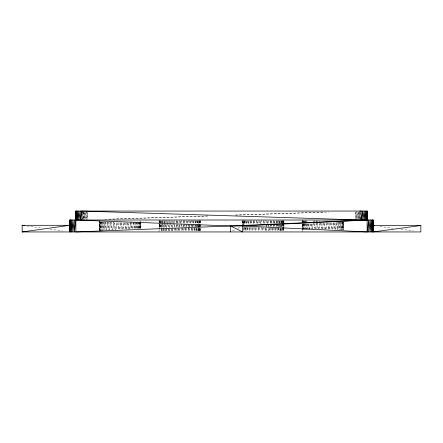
<?xml version="1.0" encoding="UTF-8"?>
<svg xmlns="http://www.w3.org/2000/svg" width="443" height="443" viewBox="0 0 443 443"><rect width="100%" height="100%" fill="white"/><g stroke="black" fill="none" stroke-linecap="round" stroke-linejoin="round"><path stroke-width="0.33" stroke-dasharray="2.21 1.66" d="M99.393 230.62L99.509 221.334L99.525 230.62M140.664 221.998L140.586 228.627L140.32 221.998M242.714 224.651L242.764 220.669L242.77 224.651M283.897 223.322L283.802 230.62L283.786 223.322M283.902 222.663L283.93 220.669L283.935 230.62M302.342 229.291L302.408 223.986M302.447 220.669L302.414 223.322L302.336 220.669M99.609 230.62L100.14 221.998M140.01 228.627L140.42 221.998M159.912 220.669L159.375 229.291L159.087 220.669L159.214 229.291M199.571 230.62L200.186 220.669M243.224 224.651L243.473 220.669M283.132 230.62L283.581 223.322L283.885 230.62M283.747 220.669L283.492 222.663M302.951 223.986L302.624 229.291L302.458 223.986L302.458 229.291M302.99 223.322L303.156 220.669L303.195 223.322M342.86 229.956L343.353 221.998M82.498 213.122L82.592 211.743M360.408 219.318L360.502 217.939M83.45 212.335L82.636 220.01L82.636 211.743M359.483 219.368L360.231 212.335M100.411 230.62L101.353 221.998M138.858 228.627L139.584 221.998M160.46 227.303L161.186 220.669M198.326 230.62L199.416 220.669M243.656 230.62L244.021 227.303M244.381 223.986L244.746 220.669M281.886 230.62L282.684 223.322M282.756 222.663L282.977 220.669M303.488 229.291L304.07 223.986M304.142 223.322L304.43 220.669M341.647 229.956L342.517 221.998M83.672 219.368L84.641 212.335M358.271 219.368L359.24 212.335M101.779 230.62L103.103 221.998M137.169 228.627L138.188 221.998M161.462 230.62L161.667 229.291M161.767 228.627L162.996 220.669M196.548 230.62L198.182 220.01M245.023 230.62L245.533 227.303M246.042 223.986L246.557 220.669M280.109 230.62L281.637 220.669M304.911 229.291L305.731 223.986M305.831 223.322L306.24 220.669M339.897 229.956L341.121 221.998M84.923 219.368L86.053 212.335M356.742 220.01L357.972 212.335M86.368 219.368L87.581 212.335M355.197 220.01L356.521 212.335M103.8 229.956L105.34 221.998M134.982 228.627L136.272 221.998M163.356 230.62L163.611 229.291M163.738 228.627L165.283 220.669M194.283 230.62L196.216 220.669M246.917 230.62L247.559 227.303M248.202 223.986L248.972 220.01M277.844 230.62L279.129 223.986M279.262 223.322L279.777 220.669M306.855 229.291L307.885 223.986M337.66 229.956L339.2 221.998M106.182 229.956L108.003 221.998M132.368 228.627L133.886 221.998M165.715 230.62L166.02 229.291M166.169 228.627L167.991 220.669M191.603 230.62L193.873 220.669M249.276 230.62L250.035 227.303M250.793 223.986L251.702 220.01M275.158 230.62L276.676 223.986M276.831 223.322L277.434 220.669M309.264 229.291L310.477 223.986M334.997 229.956L336.818 221.998M108.967 229.956L111.01 221.998M129.229 229.291L131.1 221.998M168.484 230.62L168.822 229.291M168.993 228.627L171.031 220.669M188.574 230.62L191.127 220.669M252.045 230.62L252.892 227.303M253.745 223.986L254.764 220.01M272.135 230.62L273.835 223.986M274.007 223.322L274.688 220.669M312.237 228.627L313.6 223.322M313.771 222.663L314.281 220.669M332.161 229.291L333.861 222.663M112.068 229.956L114.089 222.663M125.978 229.291L127.817 222.663M171.574 230.62L171.939 229.291M172.122 228.627L174.326 220.669M185.296 230.62L188.054 220.669M255.129 230.62L256.048 227.303M256.968 223.986L258.07 220.01M268.857 230.62L270.695 223.986M270.878 223.322L271.614 220.669M315.366 228.627L316.839 223.322M317.022 222.663L317.57 220.669M328.911 229.291L330.749 222.663M115.401 229.956L117.511 222.663M122.556 229.291L124.477 222.663M174.896 230.62L177.964 220.01L177.964 230.62M181.857 230.62L184.737 220.669M258.452 230.62L259.415 227.303M260.373 223.986L261.525 220.01L261.525 223.986M265.418 230.62L267.146 224.651M267.339 223.986L268.297 220.669M318.716 228.627L320.25 223.322M325.489 229.291L327.405 222.663M119.062 229.291L121.011 222.663M178.357 230.62L181.281 220.669M261.918 230.62L262.893 227.303M263.862 223.986L264.836 220.669M322.188 228.627L323.744 223.322M232.459 231.052L235.443 229.557M237.83 228.366L240.217 227.17M109.222 219.291L208.719 215.957M235.665 215.06L324.104 212.097M104.653 219.274L208.365 215.951M235.327 215.088L328.667 212.097M379.922 226.462L392.886 228.195M401.07 229.291L413.347 230.941M26.923 225.963L42.611 228.145M50.114 229.192L62.397 230.903M323.938 223.322L325.683 229.291M320.444 223.322L321.995 228.627M263.474 220.669L264.443 223.986M265.612 227.968L266.387 230.62M259.98 220.669L260.949 223.986M261.924 227.303L262.893 230.62M179.913 220.669L182.826 230.62M176.419 220.669L179.332 230.62M120.812 222.663L122.75 229.291M117.317 222.663L119.256 229.291M327.216 222.663L329.099 229.291M316.269 220.669L316.834 222.663M317.022 223.322L318.528 228.627M266.963 220.669L269.793 230.62M256.58 220.669L257.521 223.986M258.468 227.303L259.41 230.62M183.402 220.669L186.232 230.62M173.019 220.669L175.849 230.62M124.284 222.663L126.166 229.291M113.713 221.998L115.977 229.956M330.561 222.663L332.339 229.291M313.063 220.669L313.594 222.663M313.771 223.322L315.189 228.627M270.346 220.669L271.055 223.322M271.232 223.986L273.01 230.62M253.374 220.669L254.26 223.986M255.151 227.303L256.037 230.62M186.785 220.669L188.386 226.639M188.563 227.303L189.449 230.62M169.813 220.669L171.945 228.627M172.122 229.291L172.477 230.62M127.634 222.663L129.406 229.291M110.484 221.998L112.616 229.956M333.695 222.663L335.467 229.956M310.947 223.986L312.077 228.627M273.525 220.669L274.173 223.322M274.333 223.986L275.945 230.62M250.456 220.669L251.259 223.986M252.067 227.303L252.875 230.62M189.964 220.669L192.384 230.62M166.895 220.669L168.827 228.627M168.993 229.291L169.315 230.62M130.602 221.998L132.213 228.627M107.533 221.998L109.465 229.956M336.519 222.663L338.064 229.956M308.289 223.986L309.413 229.291M276.41 220.669L276.969 223.322M277.113 223.986L278.52 230.62M247.903 220.669L248.606 223.986M249.309 227.303L250.013 230.62M192.849 220.669L194.959 230.62M164.342 220.669L166.031 228.627M166.169 229.291L166.452 230.62M133.443 221.998L134.849 228.627M104.936 221.998L106.625 229.956M338.834 221.998L340.224 229.956M305.476 220.669L305.941 223.322M306.058 223.986L306.982 229.291M278.918 220.669L280.652 230.62M245.793 220.669L246.369 223.986M246.95 227.303L247.526 230.62M195.357 220.669L197.096 230.62M162.232 220.669L163.622 228.627M163.738 229.291L163.965 230.62M135.901 221.998L137.059 228.627M102.776 221.998L104.166 229.956M355.419 212.335L356.632 219.368M86.258 211.056L87.692 219.368M356.947 212.335L358.077 219.368M85.028 212.335L86.158 219.368M358.359 212.335L359.328 219.368M83.76 212.335L84.729 219.368M340.833 221.998L341.885 229.956M303.87 220.669L304.219 223.322M304.308 223.986L305.011 229.291M280.973 220.669L282.291 230.62M244.182 220.669L244.625 223.986M245.062 227.303L245.5 230.62M197.412 220.669L198.73 230.62M160.626 220.669L161.678 228.627M161.761 229.291L161.939 230.62M137.9 221.998L138.781 228.627M101.115 221.998L102.255 230.62M359.55 212.335L360.297 219.368M82.769 212.335L83.517 219.368M342.323 221.998L343.004 229.956M302.813 220.669L303.04 223.322M303.095 223.986L303.555 229.291M282.523 220.669L282.695 222.663M282.75 223.322L283.376 230.62M243.467 224.651L243.124 220.669L243.069 224.651M243.694 227.303L243.982 230.62M199.815 230.62L198.962 220.669L198.907 230.62M159.569 220.669L160.139 227.303M139.39 221.998L139.96 228.627M99.996 221.998L100.738 230.62M360.502 213.122L360.364 211.056L360.364 219.318M82.498 217.939L82.592 219.318M343.253 221.998L343.546 229.956M242.648 220.669L242.797 224.651M199.954 220.669L200.325 230.62M99.775 230.62L99.426 221.334L99.376 231.944M359.417 211.056L359.417 219.318M358.182 211.743L358.182 219.318M356.742 211.056L356.742 219.318M355.197 211.743L355.197 218.632M343.624 229.956L343.475 221.998M343.175 221.998L343.175 229.956M342.732 221.998L342.732 229.956M342.151 221.998L342.151 229.956M341.426 221.998L341.426 229.956M340.573 221.998L340.573 229.956M339.587 221.998L339.587 229.956M338.485 221.998L338.485 229.956M337.273 221.998L337.273 229.956M335.955 222.663L335.955 229.956M334.543 222.663L334.543 229.956M333.047 222.663L333.047 229.291M331.48 222.663L331.48 229.291M329.852 222.663L329.852 229.291M328.174 222.663L328.174 229.291M326.458 222.663L326.458 229.291M324.719 223.322L324.719 229.291M322.964 223.322L322.964 229.291M321.214 223.322L321.214 228.627M319.469 220.669L319.469 222.663M319.469 223.322L319.469 228.627M317.758 221.998L317.758 228.627M316.08 220.669L316.08 222.663M316.08 223.322L316.08 228.627M314.447 220.669L314.447 222.663M314.447 223.322L314.447 228.627M312.88 223.986L312.88 228.627M311.39 223.986L311.39 228.627M309.978 223.986L309.978 229.291M308.66 223.986L308.66 229.291M307.448 223.986L307.448 229.291M306.346 220.669L306.346 223.322M306.346 223.986L306.346 229.291M305.36 220.669L305.36 223.322M305.36 223.986L305.36 229.291M304.502 220.669L304.502 223.322M304.502 223.986L304.502 229.291M303.782 220.669L303.782 223.322M303.782 223.986L303.782 229.291M303.195 223.986L303.195 229.291M302.757 220.669L302.757 223.322M302.757 223.986L302.757 229.291M302.458 220.669L302.458 223.322M302.309 220.669L302.309 223.322M302.309 223.986L302.309 229.291M302.309 229.956L302.309 231.944M283.786 220.669L283.786 222.663M283.492 223.322L283.492 230.62M283.049 220.669L283.049 222.663M283.049 223.322L283.049 230.62M282.462 220.669L282.462 222.663M282.462 223.322L282.462 230.62M281.742 220.669L281.742 230.62M280.884 220.669L280.884 230.62M279.904 220.669L279.904 230.62M278.802 220.669L278.802 223.322M278.802 223.986L278.802 230.62M277.584 220.669L277.584 223.322M277.584 223.986L277.584 230.62M276.266 220.669L276.266 223.322M276.266 223.986L276.266 226.639M276.266 227.303L276.266 230.62M274.859 220.669L274.859 223.322M274.859 223.986L274.859 230.62M273.364 220.669L273.364 223.322M273.364 223.986L273.364 230.62M271.797 220.669L271.797 223.322M271.797 223.986L271.797 230.62M270.169 220.669L270.169 223.322M270.169 223.986L270.169 230.62M268.491 220.669L268.491 230.62M266.775 220.669L266.775 223.986M266.775 224.651L266.775 230.62M265.036 220.01L265.036 223.986M265.036 227.968L265.036 230.62M263.28 220.669L263.28 223.986M263.28 227.303L263.28 230.62M261.525 227.303L261.525 230.62M259.786 220.669L259.786 223.986M259.786 227.303L259.786 230.62M258.07 220.669L258.07 223.986M258.07 227.303L258.07 230.62M256.392 220.669L256.392 223.986M256.392 227.303L256.392 230.62M254.764 220.669L254.764 223.986M254.764 227.303L254.764 230.62M253.197 220.669L253.197 223.986M253.197 227.303L253.197 230.62M251.702 220.669L251.702 223.986M251.702 227.303L251.702 230.62M250.289 220.669L250.289 223.986M250.289 227.303L250.289 230.62M248.972 220.669L248.972 223.986M248.972 227.303L248.972 230.62M247.759 220.669L247.759 223.986M247.759 227.303L247.759 230.62M246.657 220.669L246.657 223.986M246.657 227.303L246.657 230.62M245.677 220.669L245.677 223.986M245.677 227.303L245.677 230.62M244.818 220.669L244.818 223.986M244.818 227.303L244.818 230.62M244.093 220.669L244.093 224.651M244.093 227.303L244.093 230.62M243.512 220.669L243.512 224.651M242.626 220.669L242.626 224.651M200.374 230.62L200.23 220.669M199.931 220.669L199.931 230.62M199.488 220.669L199.488 230.62M198.182 220.669L198.182 230.62M197.323 220.669L197.323 230.62M196.343 220.669L196.343 230.62M195.241 220.669L195.241 230.62M194.028 220.01L194.028 230.62M192.711 220.669L192.711 230.62M191.298 220.01L191.298 230.62M189.803 220.669L189.803 230.62M188.236 220.01L188.236 230.62M186.608 220.669L186.608 223.322M186.608 223.986L186.608 230.62M184.93 220.01L184.93 230.62M183.214 220.669L183.214 230.62M181.475 220.01L181.475 230.62M179.72 220.669L179.72 230.62M176.225 220.669L176.225 231.944M174.509 220.669L174.509 227.303M174.509 227.968L174.509 230.62M172.831 220.669L172.831 228.627M172.831 229.291L172.831 230.62M171.203 220.669L171.203 228.627M171.203 229.291L171.203 230.62M169.636 220.669L169.636 228.627M169.636 229.291L169.636 230.62M168.141 220.669L168.141 228.627M168.141 229.291L168.141 230.62M166.734 220.669L166.734 228.627M166.734 229.291L166.734 230.62M165.416 220.669L165.416 228.627M165.416 229.291L165.416 230.62M164.198 220.669L164.198 228.627M164.198 229.291L164.198 230.62M163.096 220.669L163.096 228.627M163.096 229.291L163.096 230.62M162.116 220.669L162.116 228.627M162.116 229.291L162.116 230.62M161.258 220.669L161.258 228.627M161.258 229.291L161.258 230.62M160.538 220.669L160.538 227.303M159.951 220.669L159.951 227.303M159.508 220.669L159.508 227.303M159.065 229.956L159.065 231.944M140.691 220.669L140.691 228.627M140.542 221.998L140.542 228.627M140.243 221.998L140.243 228.627M139.805 221.998L139.805 228.627M139.218 221.998L139.218 228.627M138.498 221.998L138.498 228.627M137.64 221.998L137.64 228.627M136.654 221.998L136.654 228.627M135.552 221.998L135.552 228.627M134.34 221.998L134.34 228.627M133.022 221.998L133.022 228.627M131.61 221.998L131.61 228.627M130.12 221.998L130.12 229.291M128.553 223.322L128.553 229.291M126.919 222.663L126.919 229.291M125.242 222.663L125.242 229.291M123.531 222.663L123.531 229.291M121.786 222.663L121.786 229.291M120.036 222.663L120.036 229.291M118.281 222.663L118.281 229.291M116.542 222.663L116.542 229.291M114.826 222.663L114.826 229.956M113.148 221.998L113.148 229.956M111.52 221.998L111.52 229.956M109.953 221.998L109.953 229.956M108.457 221.998L108.457 229.956M107.045 221.998L107.045 229.956M105.727 221.998L105.727 229.956M104.515 221.998L104.515 229.956M103.413 221.998L103.413 229.956M102.427 221.998L102.427 230.62M101.574 221.998L101.574 230.62M100.849 221.998L100.849 230.62M100.268 221.998L100.268 230.62M99.825 221.998L99.825 230.62M87.803 211.743L87.803 219.318M86.258 211.743L86.258 220.01M84.818 211.743L84.818 220.01M83.583 211.743L83.583 220.01"/><path stroke-width="0.66" d="M70.199 221.998L70.099 220.01L69.9 231.944L69.9 220.01L373.1 220.01L373.1 231.944L420.85 225.542L420.85 231.944L22.15 231.944L22.15 225.299L69.9 225.299L22.15 231.944M373.1 220.01L372.901 231.944L372.901 220.01L372.303 231.944L372.303 220.01L371.356 231.944L371.356 220.01L370.115 231.944L370.115 220.01L368.676 231.944L368.676 220.01L367.131 231.944L242.603 225.974L230.67 225.974L75.869 231.944L75.869 211.056L367.131 211.056L367.131 231.944M70.099 220.01L70.099 231.944L70.697 220.01L70.697 231.944L71.644 220.01L71.644 231.944L72.885 220.01L72.885 231.944L74.324 220.01L74.324 231.944L75.869 220.01L76.069 211.056L76.069 220.01L76.667 211.056L76.667 220.01L77.614 211.056L77.614 220.01L78.854 211.056L78.854 220.01L80.288 211.056L80.288 220.01L81.833 211.056L361.167 220.01L362.712 211.056L362.712 220.01L364.146 211.056L364.146 220.01L365.386 211.056L365.386 220.01L366.333 211.056L366.333 220.01L366.931 211.056L366.931 220.01L367.131 211.056M367.025 215.187L367.131 220.01L242.603 225.974L242.603 231.944L230.67 225.974L75.869 220.01M367.131 220.01L230.67 225.974L230.67 231.944M359.782 211.101L361.167 211.056L361.167 220.01M420.85 225.542L373.1 225.542L374.468 225.725M22.15 225.299L24.88 225.675M75.869 211.056L75.974 215.874M372.901 220.01L373 225.974M69.9 220.01L70 225.974M81.833 211.056L81.833 220.01"/></g></svg>
